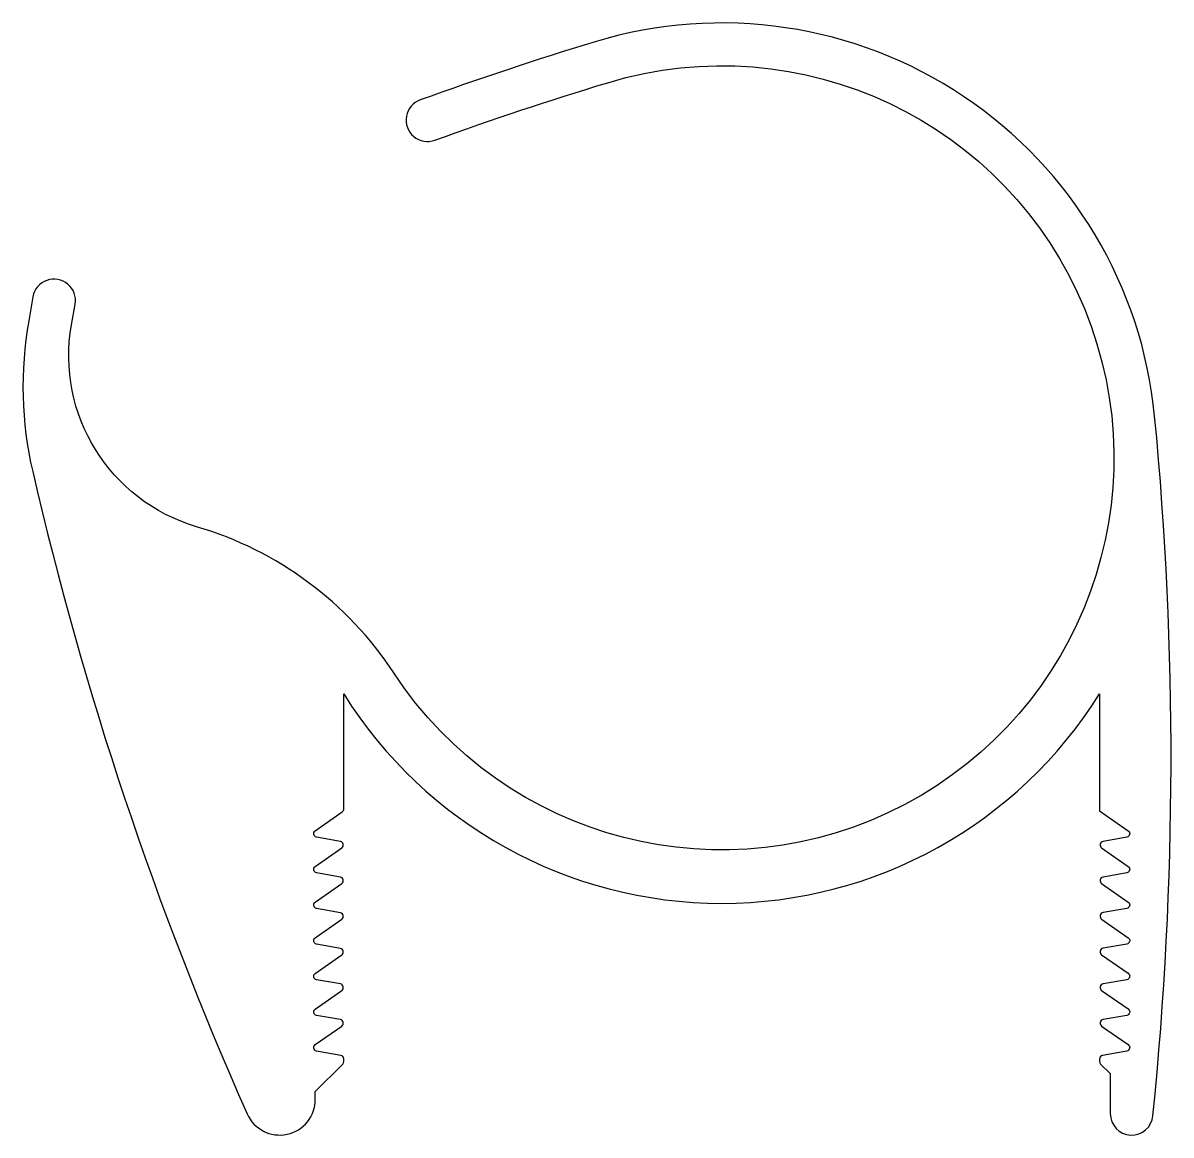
# Model space of a CAD drawing. Extents: x 159.2 to 191.4, y 204.5 to 235.7.
import ezdxf

# ---------------------------------------------------------------- set-up
doc = ezdxf.new("R2010")
doc.units = 0
doc.layers.add('121', color=7, linetype='CONTINUOUS')

msp = doc.modelspace()

# ---------------------------------------------------------------- linework, layer by layer
at = {"layer": '121', "color": 7, "linetype": 'CONTINUOUS'}
msp.add_lwpolyline([(165.456, 205.078, 0.810462), (167.37, 205.483), (167.37, 205.704), (168.141, 206.475, 0.198912), (168.17, 206.546), (168.17, 206.62, 0.36397), (168.087, 206.719), (167.408, 206.839, -0.668179), (167.368, 207.019), (168.113, 207.541, 0.668179), (168.073, 207.721), (167.408, 207.839, -0.668179), (167.368, 208.019), (168.113, 208.541, 0.668179), (168.073, 208.721), (167.408, 208.839, -0.668179), (167.368, 209.019), (168.113, 209.541, 0.668179), (168.073, 209.721), (167.408, 209.839, -0.668179), (167.368, 210.019), (168.113, 210.541, 0.668179), (168.073, 210.721), (167.408, 210.839, -0.668179), (167.368, 211.019), (168.113, 211.541, 0.668179), (168.073, 211.721), (167.408, 211.839, -0.668179), (167.368, 212.019), (168.113, 212.541, 0.668179), (168.073, 212.721), (167.408, 212.839, -0.668179), (167.368, 213.019), (168.127, 213.551, 0.244698), (168.17, 213.633), (168.17, 216.858, 0.55425), (189.37, 216.859), (189.37, 213.581), (190.172, 213.02, -0.668204), (190.132, 212.839), (189.467, 212.722, 0.668179), (189.427, 212.541), (190.172, 212.02, -0.668179), (190.132, 211.839), (189.467, 211.722, 0.668179), (189.427, 211.541), (190.172, 211.02, -0.668179), (190.132, 210.839), (189.467, 210.722, 0.668179), (189.427, 210.541), (190.172, 210.02, -0.668179), (190.132, 209.839), (189.467, 209.722, 0.668179), (189.427, 209.541), (190.172, 209.02, -0.668179), (190.132, 208.839), (189.467, 208.722, 0.668179), (189.427, 208.541), (190.172, 208.02, -0.668179), (190.132, 207.839), (189.467, 207.722, 0.668179), (189.427, 207.541), (190.172, 207.02, -0.668179), (190.132, 206.839), (189.453, 206.719, 0.36397), (189.37, 206.621), (189.37, 206.546, 0.199046), (189.399, 206.475), (189.67, 206.205), (189.67, 205.083, 0.950879), (190.867, 205.023, 0.04919), (190.914, 224.652, 0.473811), (175.222, 235.156, 0.013042), (170.312, 233.523, 1), (170.721, 232.394, -0.013042), (175.571, 234.008, -1.997357), (169.574, 217.446, 0.177668), (164.041, 221.55, -0.381779), (160.53, 227.215), (160.632, 227.794, 1), (159.45, 228.002), (159.331, 227.323, 0.100719), (159.442, 223.097, 0.0476), (165.456, 205.078)], format="xyb", close=True, dxfattribs=at)

doc.saveas('drawing.dxf')
